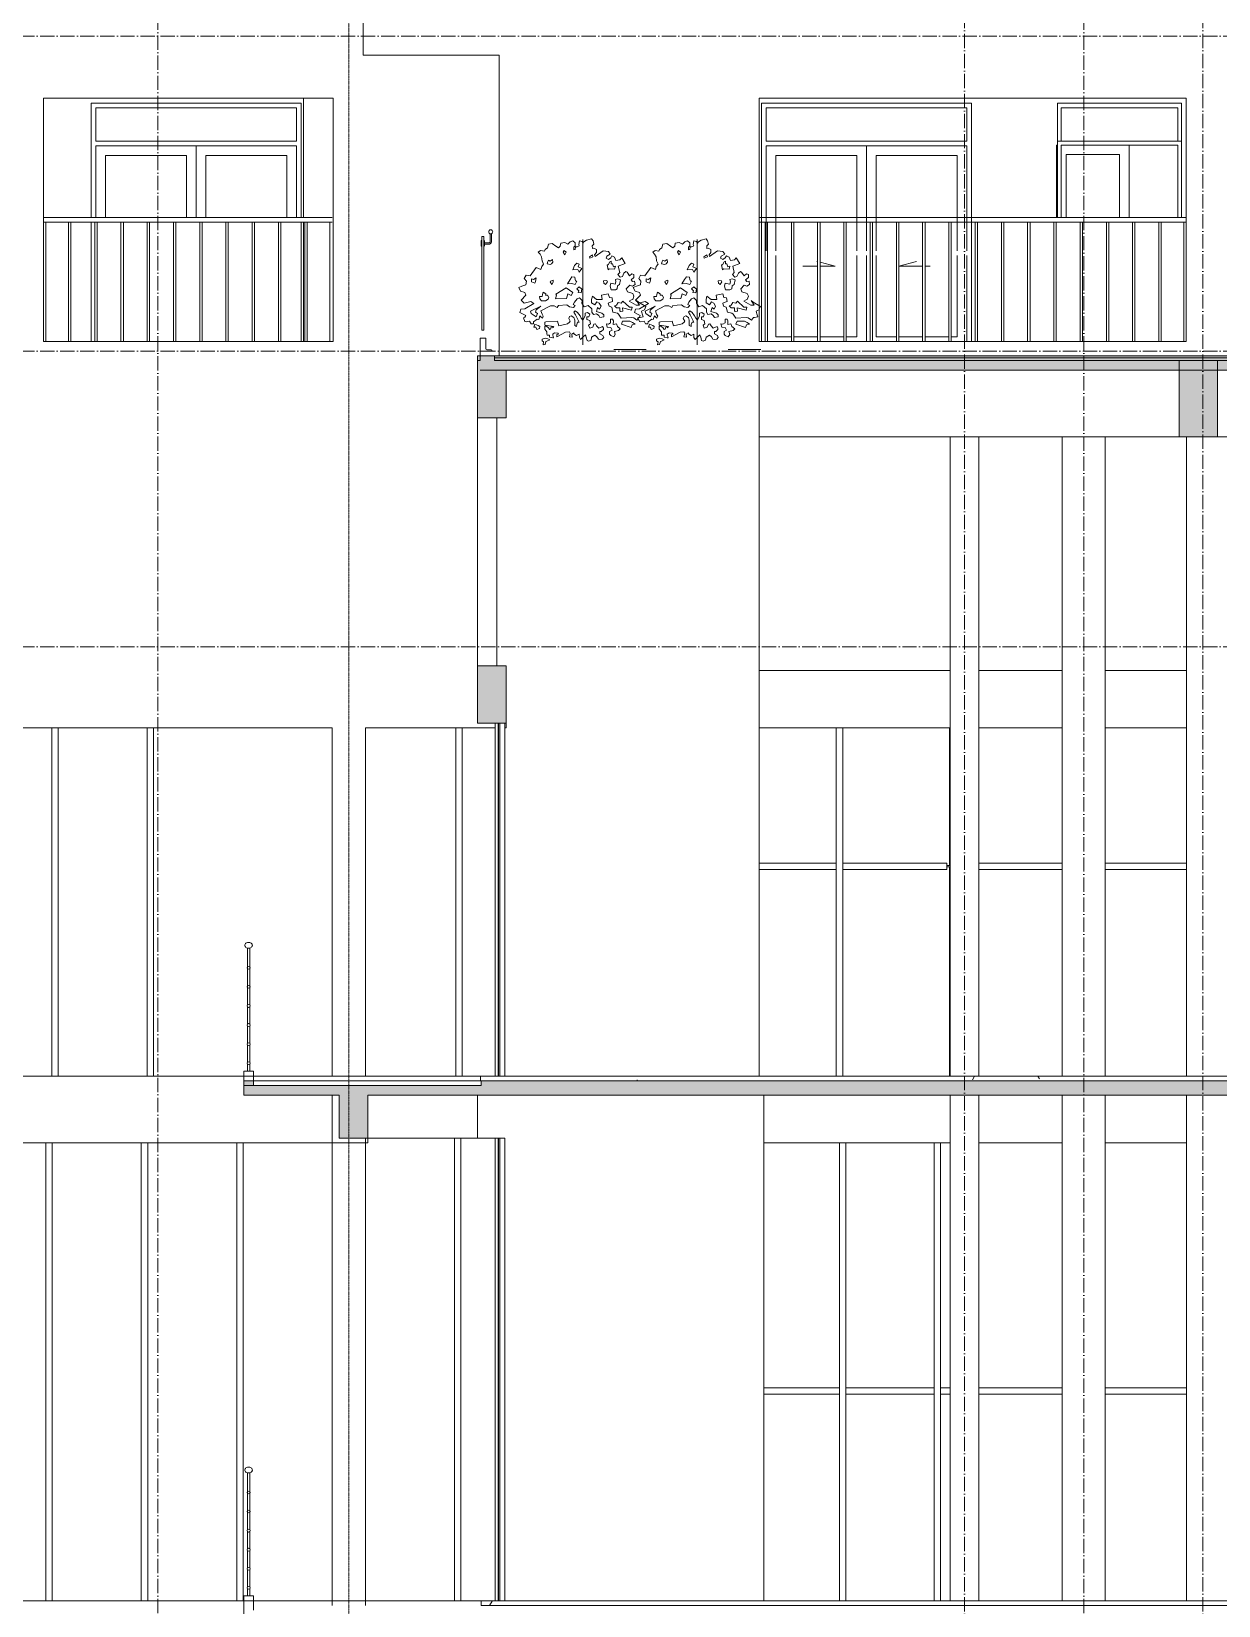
# Model space of a CAD drawing. Header units: millimetres. Extents: x -15601 to 112004, y -15912 to 94410.
# Drawn here: x -1824 to 10613, y 5450 to 21950 of the extents above; entities that cross this region are included whole.
import ezdxf

# ---------------------------------------------------------------- set-up
doc = ezdxf.new("R2010")
doc.units = ezdxf.units.MM
doc.linetypes.add('Grid Line', pattern=[4.2, 3, -0.6, 0, -0.6])
for name, color, linetype, lineweight in [('A-FLOR-HRAL', 41, 'Continuous', 5), ('A-FLOR-MCUT', 3, 'Continuous', 9), ('A-GLAZ-CWMG', 55, 'Continuous', 5), ('CUA', 31, 'Continuous', 9), ('G-IMPT', 8, 'Continuous', 5), ('KINH', 152, 'Continuous', 5), ('L-SITE', 91, 'Continuous', 5), ('NET CAT', 3, 'Continuous', 5), ('NET CATConcrete', 3, 'Continuous', 5), ('NET THAY 1', 41, 'Continuous', 5), ('NET THAY 2', 55, 'Continuous', 5), ('NET-CAT', 3, 'Continuous', 15), ('NET-THAY', 2, 'Continuous', 9), ('TRUC', 225, 'Continuous', 5)]:
    doc.layers.add(name, color=color, linetype=linetype, lineweight=lineweight)
pattern_1 = [(0, (40760, 40400), (1625.6, 406.4), [67.056, -1152.144, 67.056, -1152.144, -6502.4]), (0, (40760, 40400), (1625.6, 406.4), [-2438.4, 67.056, -2371.344, 67.056, -1152.144, -2844.8]), (0, (40760, 40400), (1625.6, 406.4), [-6096, 67.056, -745.744, 67.056, -1964.944]), (120, (41369.6, 40603.2), (-1164.7527, 1204.611), [67.056, -1152.144, 67.056, -7654.544]), (120, (41369.6, 40603.2), (-1164.7527, 1204.611), [-1286.256, -1152.144, 67.056, -2371.344, -4064]), (120, (41369.6, 40603.2), (-1164.7527, 1204.611), [-4876.8, 67.056, -1152.144, 67.056, -2777.744]), (120, (41369.6, 40603.2), (-1164.7527, 1204.611), [-6163.056, -745.744, 67.056, -1964.944]), (240, (41572.8, 41416), (-460.8473, -1611.011), [67.056, -1152.144, 67.056, -7654.544]), (240, (41572.8, 41416), (-460.8473, -1611.011), [-1286.256, -1152.144, 67.056, -2371.344, -4064]), (240, (41572.8, 41416), (-460.8473, -1611.011), [-4876.8, 67.056, -1152.144, 67.056, -2777.744]), (240, (41572.8, 41416), (-460.8473, -1611.011), [-6163.056, -745.744, 67.056, -1964.944])]

# ---------------------------------------------------------------- blocks, each defined once
blk = doc.blocks.new('Railing - Railing-1506751-B-B')
at = {"layer": 'A-FLOR-HRAL'}
for p, q in [((2895, 19800), (2895, 18820)), ((2916, 19800), (2895, 19800)), ((2916, 18820), (2916, 19800)), ((2895, 18820), (2916, 18820)), ((2936, 18735), (2876, 18735)), ((2876, 18735), (2876, 18600)), ((2936, 18622), (2936, 18735)), ((2876, 18600), (3003, 18600)), ((2991, 18612), (2946, 18612))]:
    blk.add_line(p, q, dxfattribs=at)
for centre, radius, start, end in [((2987, 19850), 21.2, 0, 180), ((2987, 19850), 21.2, 180, 0), ((2946, 18622), 10, 180, 270), ((2991, 18600), 12, 0, 90)]:
    blk.add_arc(centre, radius, start, end, dxfattribs=at)
blk = doc.blocks.new('ALB-RAILING 32 - ALB-BALUSTER-V187-B-B')
at = {"layer": 'NET THAY 1'}
for p, q in [((2980, 19830), (2980, 19744)), ((2994, 19744), (2994, 19830)), ((2895, 19759), (2886, 19759)), ((2886, 19755), (2886, 19758)), ((2886, 19729), (2886, 19755)), ((2886, 19700), (2886, 19729)), ((2886, 19699), (2895, 19699)), ((2923, 19759), (2916, 19759)), ((2916, 19699), (2923, 19699)), ((2923, 19755), (2923, 19755)), ((2923, 19755), (2923, 19729)), ((2972, 19736), (2923, 19736)), ((2923, 19729), (2923, 19703)), ((2923, 19722), (2972, 19722))]:
    blk.add_line(p, q, dxfattribs=at)
at = {"layer": 'NET THAY 1', "flags": 128}
for points in [[(2972, 19722), (2973, 19722), (2973, 19722), (2974, 19722), (2975, 19722), (2976, 19722), (2977, 19722), (2978, 19723), (2979, 19723), (2979, 19723), (2980, 19724), (2981, 19724), (2982, 19724), (2983, 19725), (2983, 19725), (2984, 19726), (2985, 19726), (2986, 19727), (2986, 19727), (2987, 19728), (2988, 19728), (2988, 19729), (2989, 19730), (2989, 19730), (2990, 19731), (2990, 19732), (2991, 19733), (2991, 19733), (2992, 19734), (2992, 19735), (2992, 19736), (2993, 19737), (2993, 19737), (2993, 19738), (2993, 19739), (2993, 19740), (2994, 19741), (2994, 19742), (2994, 19743), (2994, 19744), (2994, 19744)], [(2980, 19744), (2980, 19743), (2980, 19743), (2980, 19743), (2980, 19743), (2980, 19742), (2979, 19742), (2979, 19742), (2979, 19741), (2979, 19741), (2979, 19741), (2979, 19740), (2979, 19740), (2979, 19740), (2979, 19740), (2978, 19739), (2978, 19739), (2978, 19739), (2978, 19739), (2978, 19738), (2977, 19738), (2977, 19738), (2977, 19738), (2977, 19737), (2976, 19737), (2976, 19737), (2976, 19737), (2975, 19737), (2975, 19737), (2975, 19736), (2975, 19736), (2974, 19736), (2974, 19736), (2974, 19736), (2973, 19736), (2973, 19736), (2973, 19736), (2972, 19736), (2972, 19736), (2972, 19736), (2972, 19736)]]:
    blk.add_lwpolyline(points, dxfattribs=at)
blk = doc.blocks.new('CUA LO GIA _LUA_ - CUA LO GIA _LUA_-1834142-B-B')
at = {"layer": 'CUA'}
for p, q in [((-1199, 20000), (-1199, 21200)), ((1001, 21200), (1001, 20000)), ((951, 20800), (-1149, 20800)), ((-1149, 20750), (951, 20750)), ((-1149, 20750), (-1149, 20000)), ((-1049, 20650), (-1049, 20000)), ((-1049, 20650), (-199, 20650)), ((-199, 20000), (-199, 20650)), ((-99, 20000), (-99, 20750)), ((951, 20750), (-99, 20750)), ((1, 20650), (851, 20650)), ((1, 20650), (1, 20000)), ((851, 20000), (851, 20650)), ((951, 20750), (951, 20000)), ((951, 20000), (951, 20750))]:
    blk.add_line(p, q, dxfattribs=at)
for points in [[(-1199, 21200), (1001, 21200)], [(951, 20800), (951, 21150), (-1149, 21150), (-1149, 20800)]]:
    blk.add_lwpolyline(points, dxfattribs=at)
blk = doc.blocks.new('Railing - 25mm-V205-B-B')
at = {"layer": 'NET THAY 2'}
for p, q in [((1038, 19950), (1038, 18700)), ((1063, 18700), (1063, 19950))]:
    blk.add_line(p, q, dxfattribs=at)
blk = doc.blocks.new('Railing - 25mm-V206-B-B')
at = {"layer": 'NET THAY 2'}
blk.add_line((1301, 19950), (1301, 18700), dxfattribs=at)
blk = doc.blocks.new('Railing - 25mm-V207-B-B')
at = {"layer": 'NET THAY 2'}
blk.add_line((-1674, 18700), (-1674, 19950), dxfattribs=at)
blk = doc.blocks.new('Railing - Railing-1771029-B-B')
for name, p in [('Railing - 25mm-V207-B-B', (0, 0)), ('Railing - 25mm-V205-B-B', (-2475, 0)), ('Railing - 25mm-V205-B-B', (-2200, 0)), ('Railing - 25mm-V205-B-B', (-1925, 0)), ('Railing - 25mm-V205-B-B', (-1650, 0)), ('Railing - 25mm-V205-B-B', (-1375, 0)), ('Railing - 25mm-V205-B-B', (-1100, 0)), ('Railing - 25mm-V205-B-B', (-825, 0)), ('Railing - 25mm-V205-B-B', (-550, 0)), ('Railing - 25mm-V205-B-B', (-275, 0)), ('Railing - 25mm-V205-B-B', (0, 0)), ('Railing - 25mm-V206-B-B', (0, 0))]:
    blk.add_blockref(name, p)
blk = doc.blocks.new('CUA LO GIA _LUA_ - CUA LO GIA _LUA_-V208-B-B')
at = {"layer": 'CUA'}
for p, q in [((5825, 19650), (5825, 20800)), ((7975, 20800), (5875, 20800)), ((8025, 20800), (8025, 19650)), ((6925, 20750), (5875, 20750)), ((5875, 19650), (5875, 20750)), ((5875, 20750), (5875, 19650)), ((5875, 20750), (7975, 20750)), ((5975, 20650), (5975, 19650)), ((5975, 20650), (6825, 20650)), ((6825, 19650), (6825, 20650)), ((6925, 20750), (6925, 19650)), ((7025, 20650), (7875, 20650)), ((7025, 20650), (7025, 19650)), ((7875, 19650), (7875, 20650)), ((7975, 19650), (7975, 20750)), ((5975, 19600), (5975, 18750)), ((6257, 19489), (6413, 19489)), ((6413, 19538), (6404, 19540)), ((6597, 19489), (6438, 19531)), ((6438, 19489), (6597, 19489)), ((6825, 18750), (6825, 19600)), ((6925, 19600), (6925, 18700)), ((7025, 19600), (7025, 18750)), ((7263, 19491), (7447, 19540)), ((7513, 19489), (7263, 19489)), ((7593, 19489), (7538, 19489)), ((7875, 18750), (7875, 19600)), ((7975, 18700), (7975, 19600)), ((8025, 19600), (8025, 18700)), ((5975, 18750), (6138, 18750)), ((6163, 18750), (6413, 18750)), ((6438, 18750), (6688, 18750)), ((6713, 18750), (6825, 18750)), ((7025, 18750), (7238, 18750)), ((7263, 18750), (7513, 18750)), ((7538, 18750), (7788, 18750)), ((7813, 18750), (7875, 18750))]:
    blk.add_line(p, q, dxfattribs=at)
for points in [[(5825, 20800), (5825, 21200), (8025, 21200), (8025, 20800)], [(7975, 20800), (7975, 21150), (5875, 21150), (5875, 20800)]]:
    blk.add_lwpolyline(points, dxfattribs=at)
blk = doc.blocks.new('CUA SAN PHOI LUA1 - CUA SAN PHOI LUA 700-1661581-B-B')
at = {"layer": 'CUA'}
for p, q in [((8926, 20800), (8926, 20000)), ((10226, 20800), (8926, 20800)), ((10226, 20000), (10226, 20800)), ((8926, 20760), (8916, 20760)), ((8916, 20000), (8916, 20760)), ((8966, 20000), (8966, 20760)), ((8966, 20760), (10186, 20760)), ((9016, 20660), (9016, 20000)), ((9016, 20660), (9576, 20660)), ((9576, 20000), (9576, 20660)), ((9676, 20760), (9676, 20000)), ((10186, 20000), (10186, 20760))]:
    blk.add_line(p, q, dxfattribs=at)
for points in [[(8926, 20800), (8926, 21200), (10226, 21200), (10226, 20800)], [(10186, 20800), (10186, 21150), (8966, 21150), (8966, 20800)]]:
    blk.add_lwpolyline(points, dxfattribs=at)
blk = doc.blocks.new('Railing - Railing-1768904-B-B')
at = {"extrusion": (0, 0, -1), "zscale": -1}
for name, p in [('Railing - 25mm-V206-B-B', (-7126, 0)), ('Railing - 25mm-V205-B-B', (-6926, 0)), ('Railing - 25mm-V205-B-B', (-7201, 0)), ('Railing - 25mm-V205-B-B', (-7476, 0)), ('Railing - 25mm-V205-B-B', (-7751, 0)), ('Railing - 25mm-V205-B-B', (-8026, 0)), ('Railing - 25mm-V205-B-B', (-8301, 0)), ('Railing - 25mm-V205-B-B', (-8576, 0)), ('Railing - 25mm-V205-B-B', (-8851, 0)), ('Railing - 25mm-V205-B-B', (-9126, 0)), ('Railing - 25mm-V205-B-B', (-9401, 0)), ('Railing - 25mm-V205-B-B', (-9676, 0)), ('Railing - 25mm-V205-B-B', (-9951, 0)), ('Railing - 25mm-V205-B-B', (-10226, 0)), ('Railing - 25mm-V205-B-B', (-10501, 0)), ('Railing - 25mm-V205-B-B', (-10776, 0)), ('Railing - 25mm-V205-B-B', (-11051, 0)), ('Railing - 25mm-V207-B-B', (-8576, 0))]:
    blk.add_blockref(name, p, dxfattribs=at)
blk = doc.blocks.new('Top Rail Type - Top Rail_Internal_-1771030-B-B')
at = {"layer": 'NET THAY 1'}
for p, q in [((1326, 19650), (-1699, 19650)), ((1326, 19600), (-1699, 19600))]:
    blk.add_line(p, q, dxfattribs=at)
blk = doc.blocks.new('Top Rail Type - Top Rail_Internal_-1768905-B-B')
at = {"layer": 'NET THAY 1'}
for p, q in [((10276, 19650), (5801, 19650)), ((5801, 19600), (10276, 19600))]:
    blk.add_line(p, q, dxfattribs=at)
blk = doc.blocks.new('CAY XANH 1 - new block_dwg_110_植栽_中_高木 - 落葉1_φ4000_H5500-1445069-IDEA-4th Storey - Detail-1404438-B-B')
at = {"layer": 'G-IMPT'}
for p, q in [((3119, 19000), (3076, 19000)), ((3180, 19000), (3076, 19000)), ((3396, 19000), (3076, 19000)), ((3076, 19000), (3109, 19000)), ((3267, 19000), (3076, 19000)), ((3076, 19000), (3168, 19000)), ((3354, 19000), (3106, 19000)), ((3373, 19000), (3150, 19000)), ((3417, 19000), (3270, 19000))]:
    blk.add_line(p, q, dxfattribs=at)
at = {"layer": 'G-IMPT', "flags": 128}
for points in [[(3234, 19000), (3151, 19000), (3076, 19000)], [(3377, 19000), (3217, 19000), (3076, 19000)], [(3289, 19000), (3112, 19000), (3076, 19000)], [(3076, 19000), (3108, 19000), (3212, 19000), (3384, 19000)], [(3209, 19000), (3094, 19000), (3076, 19000)], [(3301, 19000), (3182, 19000), (3076, 19000)], [(3402, 19000), (3260, 19000), (3156, 19000), (3076, 19000)], [(3266, 19000), (3168, 19000), (3259, 19000), (3413, 19000)]]:
    blk.add_lwpolyline(points, dxfattribs=at)
blk = doc.blocks.new('CAY XANH 1 - new block_dwg-1404437-B-B')
blk.add_blockref('CAY XANH 1 - new block_dwg_110_植栽_中_高木 - 落葉1_φ4000_H5500-1445069-IDEA-4th Storey - Detail-1404438-B-B', (0, 0))
blk = doc.blocks.new('CAY XANH 1 - CAY XANH_dwg-V249-B-B')
at = {"layer": 'G-IMPT', "flags": 128}
for points in [[(11115, 19316), (11100, 19319), (11062, 19291), (11059, 19269), (11035, 19269), (11019, 19297), (10982, 19291), (10970, 19294), (10954, 19334), (10970, 19341), (10979, 19356), (10951, 19372), (10917, 19387), (10929, 19422), (10970, 19425), (11064, 19482), (11032, 19504), (10964, 19485), (10930, 19516), (10980, 19569), (10970, 19597), (10924, 19612), (10905, 19650), (10939, 19665), (10980, 19677), (10986, 19718), (10964, 19743), (10983, 19780), (11026, 19774), (11089, 19861), (11138, 19839), (11147, 19870), (11166, 19895), (11150, 19929), (11145, 19973), (11129, 20001), (11110, 20022), (11135, 20038), (11175, 20032), (11182, 20047), (11206, 20066), (11216, 20103), (11256, 20110), (11296, 20085), (11321, 20066), (11340, 20082), (11346, 20115), (11387, 20122), (11420, 20106), (11445, 20128), (11473, 20140), (11498, 20119), (11498, 20087), (11483, 20072), (11483, 20044), (11498, 20047), (11501, 20078), (11517, 20078), (11539, 20087), (11535, 20100), (11542, 20140), (11569, 20131), (11579, 20115), (11588, 20128), (11616, 20147), (11669, 20159), (11684, 20140), (11694, 20106), (11675, 20087), (11678, 20060), (11691, 20063), (11719, 20047), (11719, 20016), (11700, 19994), (11706, 19976), (11789, 20035), (11845, 20026), (11864, 19998), (11827, 19979), (11821, 19957), (11845, 19945), (11870, 19961), (11882, 19982), (11910, 19967), (11923, 19933), (11966, 19939), (11985, 19961), (12022, 19901), (11948, 19873), (11964, 19808), (11945, 19787), (11970, 19759), (11992, 19765), (12007, 19799), (12029, 19817), (12041, 19812), (12066, 19771), (12091, 19793), (12113, 19787), (12113, 19756), (12082, 19731), (12097, 19712), (12119, 19715), (12125, 19681), (12097, 19665), (12069, 19675), (12032, 19635), (12044, 19604), (12100, 19588), (12113, 19560), (12100, 19526), (12088, 19520), (12063, 19507), (12136, 19464), (12171, 19464), (12141, 19513), (12162, 19498), (12239, 19451), (12223, 19417), (12192, 19401), (12199, 19373), (12211, 19343), (12177, 19336), (12164, 19336), (12143, 19308), (12111, 19333), (12090, 19336), (11979, 19330), (11951, 19371), (11939, 19380), (11892, 19392), (11880, 19445), (11852, 19455), (11843, 19486), (11868, 19498), (11889, 19504), (11883, 19541), (11855, 19544), (11843, 19585), (11774, 19569), (11781, 19526), (11721, 19526), (11678, 19560), (11669, 19523), (11669, 19488), (11703, 19470), (11725, 19501), (11749, 19486), (11768, 19455), (11753, 19423), (11731, 19439), (11719, 19399), (11777, 19380), (11796, 19364), (11796, 19343), (11756, 19337), (11744, 19355), (11721, 19374), (11688, 19367), (11672, 19392), (11672, 19427), (11632, 19461), (11591, 19448), (11567, 19486), (11569, 19513), (11542, 19541), (11517, 19532), (11489, 19498), (11476, 19473), (11498, 19461), (11479, 19442), (11439, 19448), (11411, 19470), (11321, 19463), (11309, 19442), (11277, 19457), (11237, 19457), (11137, 19406), (11150, 19369), (11162, 19350), (11153, 19328), (11137, 19344), (11128, 19353)], [(11402, 20022), (11380, 20037), (11370, 20022), (11387, 19994)], [(11667, 19987), (11678, 19994), (11682, 19973), (11650, 19959), (11646, 19973)], [(11263, 19916), (11260, 19944), (11235, 19927), (11217, 19937), (11210, 19923), (11203, 19898), (11235, 19891), (11249, 19898)], [(11490, 19880), (11515, 19905), (11540, 19895), (11529, 19866), (11568, 19849), (11540, 19810), (11526, 19838), (11472, 19834)], [(11859, 19920), (11873, 19927), (11873, 19898), (11887, 19898), (11898, 19866), (11919, 19873), (11909, 19841), (11852, 19845), (11841, 19834), (11831, 19888), (11841, 19888)], [(11040, 19708), (11040, 19740), (11062, 19733), (11090, 19751), (11083, 19712), (11076, 19694)], [(11239, 19715), (11235, 19708), (11253, 19683), (11267, 19705), (11267, 19726)], [(11455, 19568), (11472, 19597), (11402, 19646), (11296, 19580), (11303, 19570), (11292, 19531), (11405, 19536), (11419, 19583)], [(11444, 19735), (11462, 19763), (11494, 19760), (11497, 19735), (11504, 19717), (11515, 19717), (11497, 19682), (11462, 19692), (11416, 19689)], [(11561, 19593), (11568, 19632), (11540, 19657), (11515, 19636), (11536, 19614), (11529, 19597)], [(11799, 19696), (11795, 19721), (11827, 19724), (11834, 19710), (11816, 19682)], [(11863, 19664), (11870, 19696), (11916, 19685), (11923, 19710), (11919, 19735), (11941, 19742), (11972, 19731), (11962, 19682), (11941, 19668), (11937, 19636), (11919, 19625), (11873, 19625)], [(11186, 19570), (11207, 19570), (11221, 19545), (11214, 19527), (11186, 19510), (11143, 19510), (11125, 19531), (11122, 19556), (11150, 19556), (11154, 19577), (11161, 19602), (11189, 19584)], [(11930, 19465), (11948, 19494), (11980, 19487), (11997, 19508), (12065, 19443), (12094, 19443), (12087, 19411), (11994, 19437), (11997, 19402), (11972, 19398), (11965, 19405), (11965, 19437), (11930, 19437), (11909, 19458)], [(11037, 19376), (11030, 19401), (11136, 19453), (11087, 19415), (11080, 19390), (11101, 19376), (11087, 19344)], [(11314, 19172), (11281, 19175), (11262, 19162), (11262, 19150), (11268, 19138), (11271, 19122), (11262, 19122), (11228, 19131), (11228, 19150), (11203, 19150), (11200, 19166), (11200, 19184), (11178, 19212), (11178, 19243), (11188, 19250), (11215, 19231), (11231, 19209), (11240, 19212), (11246, 19234), (11256, 19240), (11268, 19227), (11274, 19243), (11178, 19254), (11178, 19288), (11190, 19291), (11312, 19296), (11327, 19250), (11418, 19268), (11439, 19287), (11445, 19296), (11430, 19327), (11439, 19346), (11455, 19352), (11483, 19337), (11492, 19309), (11492, 19274), (11492, 19253), (11511, 19240), (11514, 19262), (11523, 19287), (11539, 19287), (11501, 19362), (11483, 19392), (11498, 19405), (11523, 19389), (11548, 19352), (11560, 19330), (11579, 19309), (11600, 19352), (11600, 19380), (11625, 19389), (11650, 19371), (11641, 19343), (11619, 19343), (11619, 19315), (11650, 19306), (11656, 19268), (11638, 19256), (11650, 19225), (11681, 19234), (11694, 19265), (11709, 19271), (11721, 19250), (11744, 19225), (11784, 19243), (11793, 19225), (11793, 19209), (11771, 19188), (11756, 19190), (11756, 19163), (11787, 19147), (11796, 19125), (11781, 19107), (11753, 19104), (11740, 19107), (11725, 19132), (11703, 19150), (11669, 19129), (11663, 19097), (11638, 19088), (11622, 19094), (11613, 19129), (11604, 19153), (11582, 19132), (11554, 19104), (11542, 19125), (11539, 19160), (11511, 19147), (11483, 19163), (11483, 19175), (11461, 19160), (11464, 19129), (11436, 19132), (11445, 19172), (11436, 19185), (11396, 19181), (11305, 19134), (11305, 19159), (11324, 19162)], [(11898, 19302), (11889, 19318), (11868, 19318), (11868, 19281), (11845, 19265), (11824, 19271), (11833, 19234), (11870, 19231), (11883, 19203), (11858, 19188), (11858, 19160), (11870, 19147), (11901, 19132), (11917, 19157), (11908, 19190), (11951, 19200), (11970, 19218), (11939, 19240), (11929, 19271), (11895, 19262)], [(11110, 19252), (11076, 19265), (11064, 19234), (11085, 19234), (11094, 19209), (11122, 19222), (11125, 19243)], [(12071, 19299), (11994, 19299), (11982, 19265), (12083, 19231), (12093, 19259), (12124, 19265), (12099, 19284)], [(11209, 19113), (11184, 19119), (11150, 19110), (11150, 19091), (11165, 19082), (11160, 19051), (11181, 19054), (11190, 19085), (11200, 19088), (11231, 19101)]]:
    blk.add_lwpolyline(points, close=True, dxfattribs=at)
blk = doc.blocks.new('CAY XANH 1 - CAY XANH_dwg-V250-B-B')
at = {"layer": 'G-IMPT'}
for p, q in [((11576, 19883), (11576, 19915)), ((11576, 19621), (11576, 19660)), ((11576, 19299), (11576, 19314))]:
    blk.add_line(p, q, dxfattribs=at)
at = {"layer": 'G-IMPT', "flags": 128}
for points in [[(11576, 20073), (11576, 20082), (11576, 20095), (11576, 20135), (11576, 20126), (11576, 20110), (11576, 20123), (11576, 20141), (11576, 20154), (11576, 20135), (11576, 20101), (11576, 20082), (11576, 20055), (11576, 20058), (11576, 20042), (11576, 20011), (11576, 19990), (11576, 19971), (11576, 20030), (11576, 20021), (11576, 19993), (11576, 19974), (11576, 19953), (11576, 19941), (11576, 19956), (11576, 19978), (11576, 19962), (11576, 19928), (11576, 19934), (11576, 19956), (11576, 19897), (11576, 19868), (11576, 19804), (11576, 19783), (11576, 19755), (11576, 19760), (11576, 19795), (11576, 19813), (11576, 19807), (11576, 19767), (11576, 19788), (11576, 19783), (11576, 19751), (11576, 19727), (11576, 19708), (11576, 19711), (11576, 19677), (11576, 19661), (11576, 19671), (11576, 19631), (11576, 19600), (11576, 19584), (11576, 19556), (11576, 19522), (11576, 19516), (11576, 19504), (11576, 19460)], [(11576, 19266), (11576, 19294), (11576, 19288), (11576, 19291), (11576, 19331), (11576, 19337), (11576, 19353), (11576, 19369), (11576, 19384), (11576, 19418), (11576, 19421), (11576, 19478), (11576, 19500), (11576, 19482), (11576, 19513), (11576, 19565), (11576, 19593), (11576, 19609), (11576, 19646), (11576, 19661), (11576, 19673), (11576, 19714), (11576, 19739), (11576, 19776), (11576, 19770), (11576, 19857), (11576, 19835), (11576, 19866), (11576, 19891), (11576, 19925), (11576, 19968), (11576, 19996), (11576, 20018), (11576, 20033), (11576, 20027), (11576, 20042), (11576, 20061), (11576, 20098), (11576, 20105), (11576, 20080), (11576, 20061), (11576, 20077), (11576, 20110), (11576, 20117), (11576, 20101), (11576, 20123), (11576, 20135), (11576, 20114), (11576, 20082), (11576, 20067), (11576, 20039), (11576, 20042), (11576, 20073)], [(11576, 19915), (11576, 19922), (11576, 19894)], [(11576, 19894), (11576, 19862), (11576, 19869), (11576, 19837), (11576, 19841), (11576, 19830), (11576, 19883)], [(11576, 19731), (11576, 19759), (11576, 19756), (11576, 19731), (11576, 19713)], [(11576, 19660), (11576, 19692), (11576, 19681), (11576, 19706), (11576, 19731), (11576, 19738), (11576, 19727), (11576, 19678), (11576, 19664), (11576, 19632), (11576, 19621)], [(11576, 19713), (11576, 19678), (11576, 19688), (11576, 19685), (11576, 19731)], [(11576, 19552), (11576, 19573), (11576, 19598), (11576, 19580), (11576, 19566)], [(11576, 19333), (11576, 19305), (11576, 19330), (11576, 19333), (11576, 19327), (11576, 19367), (11576, 19377), (11576, 19389), (11576, 19441), (11576, 19451), (11576, 19482), (11576, 19494), (11576, 19501), (11576, 19537), (11576, 19541), (11576, 19581), (11576, 19565), (11576, 19522)], [(11576, 19566), (11576, 19541), (11576, 19524), (11576, 19506)], [(11576, 19522), (11576, 19556), (11576, 19519), (11576, 19485), (11576, 19466), (11576, 19497), (11576, 19482), (11576, 19451), (11576, 19420), (11576, 19435), (11576, 19395), (11576, 19377), (11576, 19361), (11576, 19339), (11576, 19333), (11576, 19352), (11576, 19370), (11576, 19364), (11576, 19389), (11576, 19423), (11576, 19457), (11576, 19445), (11576, 19482), (11576, 19509), (11576, 19537), (11576, 19528), (11576, 19494), (11576, 19469), (11576, 19457), (11576, 19438), (11576, 19445), (11576, 19466), (11576, 19460), (11576, 19438), (11576, 19454)], [(11576, 19506), (11576, 19527), (11576, 19552)], [(11576, 19460), (11576, 19509), (11576, 19494), (11576, 19448), (11576, 19414), (11576, 19398), (11576, 19370), (11576, 19339), (11576, 19333)], [(11576, 19462), (11576, 19490), (11576, 19483), (11576, 19504), (11576, 19440)], [(11576, 19434), (11576, 19455), (11576, 19462)], [(11576, 19454), (11576, 19402), (11576, 19365), (11576, 19347), (11576, 19325), (11576, 19341), (11576, 19349), (11576, 19313)], [(11576, 19440), (11576, 19408), (11576, 19434), (11576, 19398), (11576, 19395), (11576, 19402), (11576, 19434)], [(11576, 19284), (11576, 19358), (11576, 19389), (11576, 19401), (11576, 19386), (11576, 19349), (11576, 19327), (11576, 19305), (11576, 19349), (11576, 19377), (11576, 19386), (11576, 19367), (11576, 19339)], [(11576, 19147), (11576, 19163), (11576, 19181), (11576, 19209), (11576, 19240), (11576, 19246), (11576, 19227), (11576, 19206), (11576, 19209), (11576, 19231), (11576, 19237), (11576, 19224), (11576, 19240), (11576, 19250), (11576, 19285), (11576, 19288), (11576, 19293), (11576, 19246), (11576, 19265), (11576, 19284), (11576, 19293), (11576, 19324), (11576, 19342), (11576, 19349), (11576, 19333), (11576, 19305), (11576, 19271), (11576, 19250), (11576, 19237), (11576, 19259), (11576, 19284)], [(11576, 19339), (11576, 19311), (11576, 19302), (11576, 19265), (11576, 19253), (11576, 19222), (11576, 19231), (11576, 19262), (11576, 19268), (11576, 19246), (11576, 19222), (11576, 19240), (11576, 19222), (11576, 19206), (11576, 19185), (11576, 19187), (11576, 19160), (11576, 19144), (11576, 19123), (11576, 19104), (11576, 19101), (11576, 19104), (11576, 19129), (11576, 19147), (11576, 19126), (11576, 19095), (11576, 19086), (11576, 19091), (11576, 19126), (11576, 19151), (11576, 19129), (11576, 19101), (11576, 19123), (11576, 19157), (11576, 19144), (11576, 19160), (11576, 19172), (11576, 19157), (11576, 19126), (11576, 19129), (11576, 19169), (11576, 19182), (11576, 19178), (11576, 19132), (11576, 19156), (11576, 19159), (11576, 19169)], [(11576, 19313), (11576, 19316), (11576, 19288), (11576, 19266)], [(11576, 19314), (11576, 19278), (11576, 19262), (11576, 19268), (11576, 19231), (11576, 19228), (11576, 19200), (11576, 19185), (11576, 19157), (11576, 19144), (11576, 19129), (11576, 19154), (11576, 19187), (11576, 19197), (11576, 19215), (11576, 19237), (11576, 19268), (11576, 19259), (11576, 19299)], [(11576, 19249), (11576, 19262), (11576, 19231)], [(11576, 19231), (11576, 19206), (11576, 19218), (11576, 19240), (11576, 19249)], [(11576, 19169), (11576, 19172), (11576, 19159), (11576, 19147), (11576, 19135), (11576, 19119)], [(11576, 19119), (11576, 19128), (11576, 19147)]]:
    blk.add_lwpolyline(points, dxfattribs=at)
for points in [[(11576, 20018), (11576, 20032), (11576, 20018), (11576, 19989)], [(11576, 19982), (11576, 19989), (11576, 19968), (11576, 19954), (11576, 19968)], [(11576, 19911), (11576, 19940), (11576, 19922), (11576, 19933), (11576, 19918), (11576, 19894), (11576, 19887), (11576, 19894)], [(11576, 19876), (11576, 19901), (11576, 19890), (11576, 19862), (11576, 19844), (11576, 19805), (11576, 19833), (11576, 19830)], [(11576, 19704), (11576, 19736), (11576, 19729), (11576, 19746), (11576, 19708), (11576, 19690)], [(11576, 19711), (11576, 19704), (11576, 19679), (11576, 19700), (11576, 19722)], [(11576, 19692), (11576, 19717), (11576, 19720), (11576, 19706), (11576, 19678)], [(11576, 19589), (11576, 19628), (11576, 19653), (11576, 19632), (11576, 19611), (11576, 19593)], [(11576, 19564), (11576, 19593), (11576, 19642), (11576, 19577), (11576, 19566), (11576, 19527), (11576, 19533), (11576, 19579)], [(11576, 19373), (11576, 19397), (11576, 19449), (11576, 19412), (11576, 19387), (11576, 19373), (11576, 19341)], [(11576, 19296), (11576, 19296), (11576, 19262), (11576, 19228), (11576, 19256), (11576, 19262), (11576, 19280)], [(11576, 19110), (11576, 19116), (11576, 19107), (11576, 19088), (11576, 19079), (11576, 19048), (11576, 19051), (11576, 19082), (11576, 19085), (11576, 19098)]]:
    blk.add_lwpolyline(points, close=True, dxfattribs=at)
blk = doc.blocks.new('CAY XANH 1 - CAY XANH 1-V252-B-B')
for name, p in [('CAY XANH 1 - CAY XANH_dwg-V249-B-B', (4674, 0)), ('CAY XANH 1 - CAY XANH_dwg-V250-B-B', (4674, 0)), ('CAY XANH 1 - new block_dwg-1404437-B-B', (13499, 0))]:
    blk.add_blockref(name, p)
blk = doc.blocks.new('ALC1807-ASCENT PLAZA-KET CAU 2_rvt-1-B-B')
at = {"layer": 'NET CAT'}
blk.add_hatch(color=7, dxfattribs=at).paths.add_polyline_path([(10601, 17700), (10601, 18500), (10201, 18500), (10201, 17700), (10425, 17700)], flags=0)
at = {"layer": 'NET CAT', "color": 130, "lineweight": 13}
for p, q in [((10601, 18500), (10201, 18500)), ((10201, 18500), (10201, 17700)), ((10601, 18500), (10601, 17700)), ((10201, 17700), (10601, 17700))]:
    blk.add_line(p, q, dxfattribs=at)
at = {"layer": 'NET CAT', "color": 4}
for p, q in [((5801, 17700), (10201, 17700)), ((7801, 17700), (7801, 11000)), ((8101, 17700), (8101, 11000)), ((8976, 17700), (8976, 11000)), ((9426, 17700), (9426, 11000)), ((10276, 11000), (10276, 17700)), ((10601, 17700), (16551, 17700)), ((1326, 11000), (1326, 14650)), ((1676, 14650), (1676, 11000)), ((1326, 5450), (1326, 10800)), ((7801, 10800), (7801, 5500)), ((8101, 10800), (8101, 5500)), ((8976, 10800), (8976, 5500)), ((9426, 10800), (9426, 5500)), ((10276, 5500), (10276, 10800)), ((1676, 10350), (1676, 5450))]:
    blk.add_line(p, q, dxfattribs=at)
blk = doc.blocks.new('System Panel - Glazed-1982842-B-B')
at = {"layer": 'KINH', "lineweight": 9}
for p, q in [((3070, 10350), (3070, 5500)), ((3082, 10350), (3070, 10350)), ((3082, 5500), (3082, 10350)), ((3082, 5500), (3070, 5500))]:
    blk.add_line(p, q, dxfattribs=at)
blk = doc.blocks.new('Railing - 25mm-1272275-B-B')
at = {"layer": 'NET THAY 2'}
for p, q in [((438, 6840), (438, 6243)), ((463, 6840), (438, 6840)), ((463, 6243), (463, 6840)), ((438, 6227), (438, 6043)), ((463, 6042), (463, 6229)), ((438, 6027), (438, 5843)), ((463, 5843), (463, 6028)), ((438, 5827), (438, 5643)), ((463, 5642), (463, 5829)), ((438, 5627), (438, 5550)), ((463, 5550), (463, 5628))]:
    blk.add_line(p, q, dxfattribs=at)
blk = doc.blocks.new('Railing - Railing-1285988-B-B')
at = {"layer": 'A-FLOR-HRAL', "flags": 128}
for points in [[(490, 6870), (489, 6876), (486, 6882), (482, 6888), (477, 6892), (470, 6896), (462, 6899), (454, 6900), (446, 6900), (438, 6899), (430, 6896), (423, 6892), (418, 6888), (413, 6882), (411, 6876), (410, 6870)], [(490, 6870), (489, 6864), (486, 6858), (482, 6853), (477, 6848), (470, 6844), (462, 6842), (454, 6840), (446, 6840), (438, 6842), (430, 6844), (423, 6848), (418, 6853), (413, 6858), (411, 6864), (410, 6870)]]:
    blk.add_lwpolyline(points, dxfattribs=at)
at = {"layer": 'A-FLOR-HRAL'}
for centre, start, end in [((451, 6635), 0, 180), ((451, 6635), 180, 0), ((451, 6435), 0, 180), ((451, 6435), 180, 0), ((451, 6235), 360, 180), ((451, 6235), 180, 0), ((451, 6035), 360, 180), ((451, 6035), 180, 0), ((451, 5835), 360, 180), ((451, 5835), 180, 0), ((451, 5635), 360, 180), ((451, 5635), 180, 0)]:
    blk.add_arc(centre, 15, start, end, dxfattribs=at)
blk.add_blockref('Railing - 25mm-1272275-B-B', (0, 0))
blk = doc.blocks.new('System Panel - Glazed-1982902-B-B')
at = {"layer": 'KINH'}
for p, q in [((7793, 13193), (7767, 13193)), ((7793, 11000), (7793, 13193))]:
    blk.add_line(p, q, dxfattribs=at)
blk = doc.blocks.new('System Panel - Glazed-1982903-B-B')
at = {"layer": 'KINH'}
for p, q in [((7793, 13207), (7793, 14650)), ((7767, 13207), (7793, 13207))]:
    blk.add_line(p, q, dxfattribs=at)
blk = doc.blocks.new('System Panel - Glazed-1982932-B-B')
at = {"layer": 'KINH', "lineweight": 9}
for p, q in [((3070, 14700), (3070, 11000)), ((3082, 14700), (3070, 14700)), ((3082, 11000), (3082, 14700)), ((3082, 11000), (3070, 11000))]:
    blk.add_line(p, q, dxfattribs=at)
blk = doc.blocks.new('System Panel - Glazed-1982841-B-B')
at = {"layer": 'KINH'}
blk.add_line((2609, 10350), (1701, 10350), dxfattribs=at)
blk = doc.blocks.new('System Panel - Glazed-1982874-B-B')
at = {"layer": 'KINH'}
blk.add_line((3034, 10350), (2675, 10350), dxfattribs=at)
blk = doc.blocks.new('Rectangular Mullion - Rectangular Mullion-V55-B-B')
at = {"layer": 'A-GLAZ-CWMG'}
for p, q in [((6608, 13233), (5801, 13233)), ((6608, 13233), (6608, 13167)), ((5801, 13167), (6608, 13167))]:
    blk.add_line(p, q, dxfattribs=at)
blk = doc.blocks.new('Rectangular Mullion - Rectangular Mullion-1982878-B-B')
at = {"layer": 'A-GLAZ-CWMG'}
for p, q in [((6675, 13167), (6675, 13233)), ((7767, 13233), (6675, 13233)), ((7767, 13233), (7767, 13167)), ((6675, 13167), (7767, 13167))]:
    blk.add_line(p, q, dxfattribs=at)
blk = doc.blocks.new('Rectangular Mullion - Rectangular Mullion-V56-B-B')
at = {"layer": 'A-GLAZ-CWMG'}
for p, q in [((6608, 13200), (6608, 11000)), ((6675, 13200), (6675, 11000))]:
    blk.add_line(p, q, dxfattribs=at)
blk = doc.blocks.new('Rectangular Mullion - Rectangular Mullion-1978516-B-B')
at = {"layer": 'A-GLAZ-CWMG'}
for p, q in [((6608, 14650), (6608, 13200)), ((6675, 14650), (6675, 13200))]:
    blk.add_line(p, q, dxfattribs=at)
blk = doc.blocks.new('Rectangular Mullion - Rectangular Mullion-1982595-B-B')
at = {"layer": 'A-GLAZ-CWMG'}
for p, q in [((8976, 13233), (8101, 13233)), ((8101, 13167), (8976, 13167))]:
    blk.add_line(p, q, dxfattribs=at)
blk = doc.blocks.new('Rectangular Mullion - Rectangular Mullion-1982596-B-B')
at = {"layer": 'A-GLAZ-CWMG'}
for p, q in [((10100, 13233), (9426, 13233)), ((9426, 13167), (10100, 13167))]:
    blk.add_line(p, q, dxfattribs=at)
blk = doc.blocks.new('Rectangular Mullion - Rectangular Mullion-1978239-B-B')
at = {"layer": 'A-GLAZ-CWMG'}
for p, q in [((10100, 13233), (10276, 13233)), ((10100, 13167), (10276, 13167))]:
    blk.add_line(p, q, dxfattribs=at)
blk = doc.blocks.new('Rectangular Mullion - Rectangular Mullion-1978561-B-B')
at = {"layer": 'A-GLAZ-CWMG'}
for p, q in [((3034, 14700), (3034, 11000)), ((3067, 14700), (3067, 11000)), ((3084, 14700), (3084, 11000)), ((3134, 14700), (3134, 11000))]:
    blk.add_line(p, q, dxfattribs=at)
blk = doc.blocks.new('Rectangular Mullion - Rectangular Mullion-V68-B-B')
at = {"layer": 'A-GLAZ-CWMG'}
for p, q in [((-612, 14650), (-612, 11000)), ((-546, 14650), (-546, 11000))]:
    blk.add_line(p, q, dxfattribs=at)
blk = doc.blocks.new('Rectangular Mullion - Rectangular Mullion-1978556-B-B')
at = {"layer": 'A-GLAZ-CWMG'}
for p, q in [((33459, 14650), (33459, 11000)), ((33525, 14650), (33525, 11000))]:
    blk.add_line(p, q, dxfattribs=at)
blk = doc.blocks.new('Rectangular Mullion - Rectangular Mullion-1982776-B-B')
at = {"layer": 'A-GLAZ-CWMG'}
for p, q in [((6642, 7733), (5851, 7733)), ((5851, 7667), (6642, 7667)), ((6642, 7733), (6642, 7667))]:
    blk.add_line(p, q, dxfattribs=at)
blk = doc.blocks.new('Rectangular Mullion - Rectangular Mullion-1982777-B-B')
at = {"layer": 'A-GLAZ-CWMG'}
for p, q in [((6709, 7667), (6709, 7733)), ((7634, 7733), (6709, 7733)), ((6709, 7667), (7634, 7667)), ((7634, 7733), (7634, 7667))]:
    blk.add_line(p, q, dxfattribs=at)
blk = doc.blocks.new('Rectangular Mullion - Rectangular Mullion-1978433-B-B')
at = {"layer": 'A-GLAZ-CWMG'}
for p, q in [((6642, 10300), (6642, 7700)), ((6709, 10300), (6709, 7700))]:
    blk.add_line(p, q, dxfattribs=at)
blk = doc.blocks.new('Rectangular Mullion - Rectangular Mullion-V86-B-B')
at = {"layer": 'A-GLAZ-CWMG'}
for p, q in [((8976, 7733), (8101, 7733)), ((8101, 7667), (8976, 7667))]:
    blk.add_line(p, q, dxfattribs=at)
blk = doc.blocks.new('Rectangular Mullion - Rectangular Mullion-V87-B-B')
at = {"layer": 'A-GLAZ-CWMG'}
for p, q in [((10100, 7733), (9426, 7733)), ((9426, 7667), (10100, 7667))]:
    blk.add_line(p, q, dxfattribs=at)
blk = doc.blocks.new('Rectangular Mullion - Rectangular Mullion-V88-B-B')
at = {"layer": 'A-GLAZ-CWMG'}
for p, q in [((10100, 7733), (10276, 7733)), ((10100, 7667), (10276, 7667))]:
    blk.add_line(p, q, dxfattribs=at)
blk = doc.blocks.new('Rectangular Mullion - Rectangular Mullion-1978487-B-B')
at = {"layer": 'A-GLAZ-CWMG'}
for p, q in [((3034, 10350), (3067, 10350)), ((3034, 10350), (3034, 5500)), ((3067, 10350), (3070, 10350)), ((3067, 10350), (3067, 5500)), ((3082, 10350), (3084, 10350)), ((3084, 10350), (3134, 10350)), ((3084, 10350), (3084, 5500)), ((3134, 10350), (3134, 5500))]:
    blk.add_line(p, q, dxfattribs=at)
blk = doc.blocks.new('Rectangular Mullion - Rectangular Mullion-V98-B-B')
at = {"layer": 'A-GLAZ-CWMG'}
for p, q in [((326, 10300), (326, 5500)), ((393, 10300), (393, 5500))]:
    blk.add_line(p, q, dxfattribs=at)
blk = doc.blocks.new('Rectangular Mullion - Rectangular Mullion-V120-B-B')
at = {"layer": 'A-GLAZ-CWMG'}
for p, q in [((2609, 10350), (2675, 10350)), ((2609, 10350), (2609, 5500)), ((2675, 10350), (2675, 5500))]:
    blk.add_line(p, q, dxfattribs=at)
blk = doc.blocks.new('Rectangular Mullion - Rectangular Mullion-1982778-B-B')
at = {"layer": 'A-GLAZ-CWMG'}
for p, q in [((7700, 7667), (7700, 7733)), ((7801, 7733), (7700, 7733)), ((7700, 7667), (7801, 7667))]:
    blk.add_line(p, q, dxfattribs=at)

msp = doc.modelspace()

# ---------------------------------------------------------------- hatches: boundary and pattern name
at = {"layer": 'NET CAT', "lineweight": 9}
h = msp.add_hatch(color=7, dxfattribs=at)
h.paths.add_polyline_path([(41000.5, 18400), (41000.5, 18550), (28000.5, 18550), (28000.5, 18400), (40150, 18400)])
h.paths.add_polyline_path([(2974, 18400), (22750.5, 18400), (22750.5, 18550), (2850.5, 18550), (2850.5, 18400)])
at = {"layer": 'NET CAT'}
h = msp.add_hatch(color=7, dxfattribs=at)
h.paths.add_polyline_path([(32399.8, 18400), (32934.3, 18400), (32934.3, 18550), (26050.5, 18550), (26050.5, 18400), (30568.6, 18400)])
h.paths.add_polyline_path([(3100.7, 18400), (22750.5, 18400), (22750.5, 18550), (2850.5, 18550), (2850.5, 18400)])
for points in [[(22760.5, 18530), (22760.5, 18550), (3028, 18550), (3028, 18530), (22328.3, 18530)], [(10425.5, 18500), (22760.5, 18500), (22760.5, 18530), (3028, 18530), (3028, 18500), (9509.9, 18500)]]:
    msp.add_hatch(color=7, dxfattribs=at).paths.add_polyline_path(points, flags=0)
h = msp.add_hatch(color=7, dxfattribs=at)
h.paths.add_polyline_path([(32934.3, 10800), (32934.3, 10950), (26050.5, 10950), (26050.5, 10800), (30568.6, 10800)], flags=0)
h.paths.add_polyline_path([(1269.5, 10800), (22750.5, 10800), (22750.5, 10950), (2886, 10950), (2886, 10900), (500.5, 10900), (500.5, 10950), (400.5, 10950), (400.5, 10800)], flags=0)
at = {"layer": 'NET CATConcrete'}
msp.add_hatch(color=7, dxfattribs=at).paths.add_polyline_path([(3150.5, 17900), (3150.5, 18400), (2850.5, 18400), (2850.5, 18500), (2850.5, 17900), (3100.7, 17900)])
for points in [[(3150.5, 14700), (3150.5, 15300), (2850.5, 15300), (2850.5, 14700)], [(1400.5, 10350), (1700.5, 10350), (1700.5, 10800), (1400.5, 10800), (1400.5, 10502.5)]]:
    msp.add_hatch(color=7, dxfattribs=at).paths.add_polyline_path(points, flags=0)
at = {"layer": 'NET-THAY'}
h = msp.add_hatch(dxfattribs=at)
h.set_pattern_fill('FP_1', color=250, style=0, pattern_type=2)
h.set_pattern_definition(pattern_1)
h.paths.add_polyline_path([(32934.3, 10950), (32934.3, 11000), (26040.5, 11000), (26040.5, 10950), (30568.6, 10950)], flags=0)
h.paths.add_polyline_path([(4931.9, 10950), (22760.5, 10950), (22760.5, 11000), (2881, 11000), (2881, 10950), (3100.7, 10950)], flags=0)
h = msp.add_hatch(dxfattribs=at)
h.set_pattern_fill('FP_1', color=250, style=0, pattern_type=2)
h.set_pattern_definition(pattern_1)
h.paths.add_polyline_path([(19581.5, 5450), (22750.5, 5450), (22750.5, 5500), (2886, 5500), (2886, 5450), (15919.1, 5450)], flags=0)
h.paths.add_polyline_path([(32934.3, 5450), (32934.3, 5500), (26050.5, 5500), (26050.5, 5450), (30568.6, 5450)], flags=0)

# ---------------------------------------------------------------- linework, layer by layer
at = {"layer": 'A-FLOR-MCUT'}
for p, q in [((22760.5, 18530), (3028, 18530)), ((2886, 10900), (500.5, 10900)), ((2886, 10900), (2886, 10950))]:
    msp.add_line(p, q, dxfattribs=at)
at = {"layer": 'NET CAT', "lineweight": 13}
for p, q in [((2875.5, 18550), (2850.5, 18550)), ((2875.5, 18500), (2850.5, 18500)), ((2850.5, 18500), (2850.5, 17900)), ((3150.5, 17900), (3150.5, 18400)), ((2850.5, 17900), (3150.5, 17900)), ((3150.5, 15300), (2850.5, 15300)), ((2850.5, 15300), (2850.5, 14700)), ((3150.5, 15300), (3150.5, 14700)), ((2850.5, 14700), (3150.5, 14700)), ((1400.5, 10800), (1400.5, 10350)), ((1700.5, 10350), (1700.5, 10800)), ((1400.5, 10350), (1700.5, 10350))]:
    msp.add_line(p, q, dxfattribs=at)
at = {"layer": 'NET CATConcrete'}
for p, q in [((2850.5, 18400), (2850.5, 18550)), ((2850.5, 18500), (2850.5, 18400)), ((3150.5, 18400), (2875.5, 18400)), ((3150.5, 18400), (2875.5, 18400)), ((5800.5, 15250), (7800.5, 15250)), ((8100.5, 15250), (8975.5, 15250)), ((9425.5, 15250), (10275.5, 15250)), ((3150.5, 14650), (3150.5, 14700)), ((1325.5, 14650), (-8499.5, 14650)), ((3033.9, 14650), (1675.5, 14650)), ((3150.5, 14650), (3133.9, 14650)), ((5800.5, 14650), (7800.5, 14650)), ((8100.5, 14650), (8975.5, 14650)), ((9425.5, 14650), (10275.5, 14650)), ((1700.5, 10300), (-8499.5, 10300)), ((1700.5, 10300), (1700.5, 10350)), ((5850.5, 10300), (7800.5, 10300)), ((8100.5, 10300), (8975.5, 10300)), ((9425.5, 10300), (10275.5, 10300))]:
    msp.add_line(p, q, dxfattribs=at)
at = {"layer": 'NET-CAT'}
for p, q in [((22750.5, 18550), (2875.5, 18550)), ((2875.5, 18550), (22750.5, 18550)), ((2875.5, 18500), (2875.5, 18550)), ((3028, 18550), (22760.5, 18550)), ((3028, 18500), (3028, 18550)), ((22760.5, 18500), (3028, 18500)), ((3150.5, 18400), (22750.5, 18400)), ((22750.5, 18400), (3150.5, 18400)), ((2850.5, 17900), (2850.5, 15300)), ((3050.5, 17900), (2850.5, 17900)), ((3050.5, 15300), (3050.5, 17900)), ((3050.5, 15300), (2850.5, 15300)), ((400.5, 10800), (400.5, 11050)), ((400.5, 11050), (500.5, 11050)), ((400.5, 10950), (500.5, 10950)), ((400.5, 10900), (500.5, 10900)), ((500.5, 11050), (500.5, 10900)), ((500.5, 10950), (22760.5, 10950)), ((2881, 11000), (22760.5, 11000)), ((2881, 10950), (2881, 11000)), ((22750.5, 10950), (2886, 10950)), ((1400.5, 10800), (400.5, 10800)), ((22750.5, 10800), (1700.5, 10800)), ((400.5, 5300), (400.5, 5550)), ((400.5, 5550), (500.5, 5550)), ((500.5, 5550), (500.5, 5400)), ((2886, 5500), (22750.5, 5500)), ((2886, 5450), (2886, 5500)), ((2886, 5450), (22750.5, 5450))]:
    msp.add_line(p, q, dxfattribs=at)
at = {"layer": 'NET-THAY'}
for p, q in [((1650.5, 81100), (1650.5, 21700)), ((3075.5, 21700), (1650.5, 21700)), ((3075.5, 18550), (3075.5, 21700)), ((-1699.5, 18700), (-1699.5, 21250)), ((-1199.5, 20000), (-1199.5, 21200)), ((-1199.5, 21200), (1000.5, 21200)), ((1000.5, 21200), (1000.5, 20000)), ((1025.5, 21250), (1025.5, 20000)), ((5800.5, 21250), (5800.5, 18700)), ((10275.5, 21250), (5800.5, 21250)), ((5825.3, 21200), (8025.3, 21200)), ((5825.3, 20000), (5825.3, 21200)), ((8025.3, 21200), (8025.3, 20000)), ((10275.5, 21250), (10275.5, 18700)), ((-1199.5, 18700), (-1199.5, 19950)), ((1000.5, 19950), (1000.5, 18700)), ((1025.5, 19950), (1025.5, 18700)), ((8025.3, 19950), (8025.3, 18700)), ((1337.7, 18700), (-1699.5, 18700)), ((10275.5, 18700), (5800.5, 18700)), ((2850.5, 18550), (2850.5, 18400)), ((2850.5, 18500), (2850.5, 18400)), ((2875.5, 18400), (3150.5, 18400)), ((2875.5, 18400), (3150.5, 18400)), ((5800.5, 18400), (5800.5, 11000)), ((-8499.5, 11000), (400.5, 11000)), ((500.5, 11000), (2881, 11000)), ((2850.5, 10350), (2850.5, 10800)), ((5850.5, 10800), (5850.5, 5500)), ((-8499.5, 5500), (400.5, 5500)), ((500.5, 5500), (2886, 5500))]:
    msp.add_line(p, q, dxfattribs=at)
for points in [[(1337.7, 18700), (1337.7, 21250), (-1699.5, 21250)], [(2875.5, 18600), (2875.5, 18550)]]:
    msp.add_lwpolyline(points, dxfattribs=at)
at = {"layer": 'TRUC', "linetype": 'Grid Line', "ltscale": 50}
for p, q in [((-499.5, -11438.8), (-499.5, 94410.5)), ((7950.5, -8898.8), (7950.5, 94410.5)), ((9200.5, -11438.8), (9200.5, 94410.5)), ((10450.5, -8898.8), (10450.5, 94410.5)), ((-15600.6, 21900), (108517.8, 21900)), ((-15600.6, 18600), (108517.8, 18600)), ((-15600.6, 15500), (108517.8, 15500)), ((-15600.6, 11000), (108517.8, 11000)), ((-15600.6, 5500), (108517.8, 5500))]:
    msp.add_line(p, q, dxfattribs=at)
at = {"layer": 'TRUC', "linetype": 'Grid Line'}
msp.add_line((1500.5, -11438.8), (1500.5, 91838.4), dxfattribs=at)

# ---------------------------------------------------------------- block references
at = {"lineweight": 5}
msp.add_blockref('ALC1807-ASCENT PLAZA-KET CAU 2_rvt-1-B-B', (0, 0), dxfattribs=at)
at = {"layer": 'A-GLAZ-CWMG'}
for name, p in [('Rectangular Mullion - Rectangular Mullion-1978561-B-B', (0, 0)), ('Rectangular Mullion - Rectangular Mullion-V68-B-B', (-1000, 0)), ('Rectangular Mullion - Rectangular Mullion-V68-B-B', (0, 0)), ('Rectangular Mullion - Rectangular Mullion-1978556-B-B', (-30838.4, 0)), ('Rectangular Mullion - Rectangular Mullion-1978516-B-B', (0, 0)), ('Rectangular Mullion - Rectangular Mullion-V55-B-B', (0, 0)), ('Rectangular Mullion - Rectangular Mullion-1982878-B-B', (0, 0)), ('Rectangular Mullion - Rectangular Mullion-1982595-B-B', (0, 0)), ('Rectangular Mullion - Rectangular Mullion-1982596-B-B', (0, 0)), ('Rectangular Mullion - Rectangular Mullion-1978239-B-B', (0, 0)), ('Rectangular Mullion - Rectangular Mullion-V56-B-B', (0, 0)), ('Rectangular Mullion - Rectangular Mullion-V98-B-B', (-2000, 0)), ('Rectangular Mullion - Rectangular Mullion-V98-B-B', (-1000, 0)), ('Rectangular Mullion - Rectangular Mullion-V98-B-B', (0, 0)), ('Rectangular Mullion - Rectangular Mullion-V120-B-B', (0, 0)), ('Rectangular Mullion - Rectangular Mullion-1978487-B-B', (0, 0)), ('Rectangular Mullion - Rectangular Mullion-1978433-B-B', (0, 0)), ('Rectangular Mullion - Rectangular Mullion-1978433-B-B', (991.3, 0)), ('Rectangular Mullion - Rectangular Mullion-1982776-B-B', (0, 0)), ('Rectangular Mullion - Rectangular Mullion-V56-B-B', (34.2, -5500)), ('Rectangular Mullion - Rectangular Mullion-1982777-B-B', (0, 0)), ('Rectangular Mullion - Rectangular Mullion-V56-B-B', (1025.6, -5500)), ('Rectangular Mullion - Rectangular Mullion-1982778-B-B', (0, 0)), ('Rectangular Mullion - Rectangular Mullion-V86-B-B', (0, 0)), ('Rectangular Mullion - Rectangular Mullion-V87-B-B', (0, 0)), ('Rectangular Mullion - Rectangular Mullion-V88-B-B', (0, 0))]:
    msp.add_blockref(name, p, dxfattribs=at)
at = {"layer": 'CUA'}
for name in ['CUA LO GIA _LUA_ - CUA LO GIA _LUA_-1834142-B-B', 'CUA LO GIA _LUA_ - CUA LO GIA _LUA_-V208-B-B', 'CUA SAN PHOI LUA1 - CUA SAN PHOI LUA 700-1661581-B-B']:
    msp.add_blockref(name, (0, 0), dxfattribs=at)
at = {"layer": 'KINH', "lineweight": 9}
for name in ['System Panel - Glazed-1982932-B-B', 'System Panel - Glazed-1982842-B-B']:
    msp.add_blockref(name, (0, 0), dxfattribs=at)
at = {"layer": 'KINH'}
for name in ['System Panel - Glazed-1982903-B-B', 'System Panel - Glazed-1982902-B-B', 'System Panel - Glazed-1982841-B-B', 'System Panel - Glazed-1982874-B-B']:
    msp.add_blockref(name, (0, 0), dxfattribs=at)
at = {"layer": 'L-SITE'}
for p in [(-12298.8, -384), (-11098.8, -384)]:
    msp.add_blockref('CAY XANH 1 - CAY XANH 1-V252-B-B', p, dxfattribs=at)
at = {"layer": 'NET THAY 1'}
for name, p in [('Top Rail Type - Top Rail_Internal_-1771030-B-B', (0, 350)), ('Top Rail Type - Top Rail_Internal_-1768905-B-B', (0, 350)), ('Railing - Railing-1771029-B-B', (0, 0)), ('Railing - Railing-1506751-B-B', (0, 0)), ('ALB-RAILING 32 - ALB-BALUSTER-V187-B-B', (0, 0)), ('Railing - Railing-1768904-B-B', (0, 0)), ('Railing - Railing-1285988-B-B', (0, 5500)), ('Railing - Railing-1285988-B-B', (0, 0))]:
    msp.add_blockref(name, p, dxfattribs=at)

doc.saveas('drawing.dxf')
